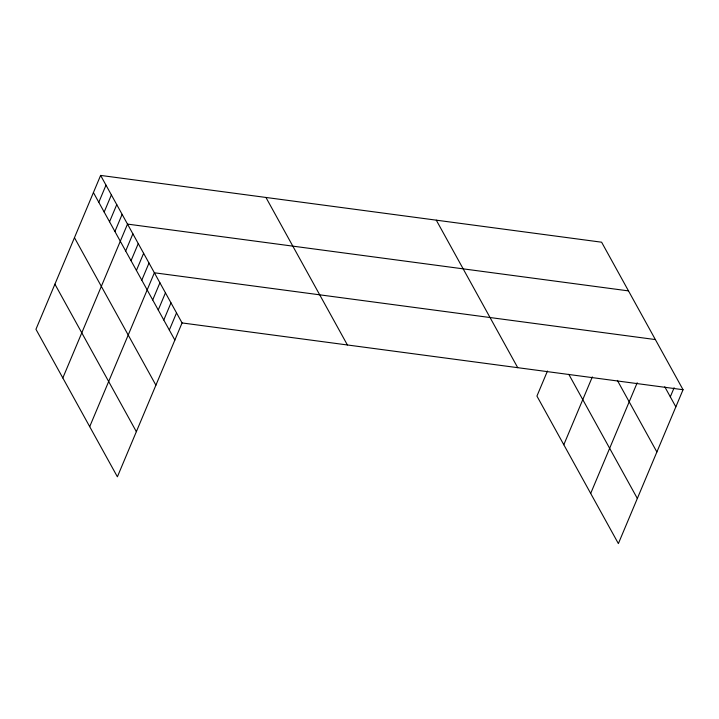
<?xml version="1.0" encoding="UTF-8"?>
<svg xmlns="http://www.w3.org/2000/svg" width="719" height="719" viewBox="0 0 719 719"><rect width="100%" height="100%" fill="white"/><g stroke="black" fill="none" stroke-linecap="round" stroke-linejoin="round"><path stroke-width="1.08" d="M100.624 175.418L35.95 329.284L117.386 476.796L182.069 322.93L100.624 175.418L601.614 242.204L683.05 389.716L618.376 543.582L536.931 396.07L547.474 371.004M98.8 202.291L105.999 185.151M104.174 212.033L111.382 194.894M109.549 221.767L116.757 204.627M114.923 231.5L122.131 214.361M62.823 377.96L127.506 224.094L628.487 290.889M125.672 250.976L132.88 233.837M131.047 260.709L138.255 243.57M136.421 270.443L143.629 253.304M141.796 280.176L149.004 263.037M89.704 426.637L154.378 272.78L655.36 339.566M152.707 299.949L159.915 282.81M158.252 309.979L165.451 292.84M163.788 320.009L170.987 302.87M169.325 330.039L176.532 312.9M563.804 444.746L592.33 376.9M590.685 493.423L637.196 382.769M670.306 396.825L674.125 387.748M182.069 322.93L683.05 389.716M664.769 386.795L675.842 406.855M617.369 380.405L656.878 451.972M568.801 374.32L637.34 498.465M436.289 220.167L517.725 367.679M265.949 197.464L347.394 344.967M93.425 192.557L174.861 340.069M74.461 237.674L155.897 385.186M54.914 284.167L136.358 431.67"/></g></svg>
